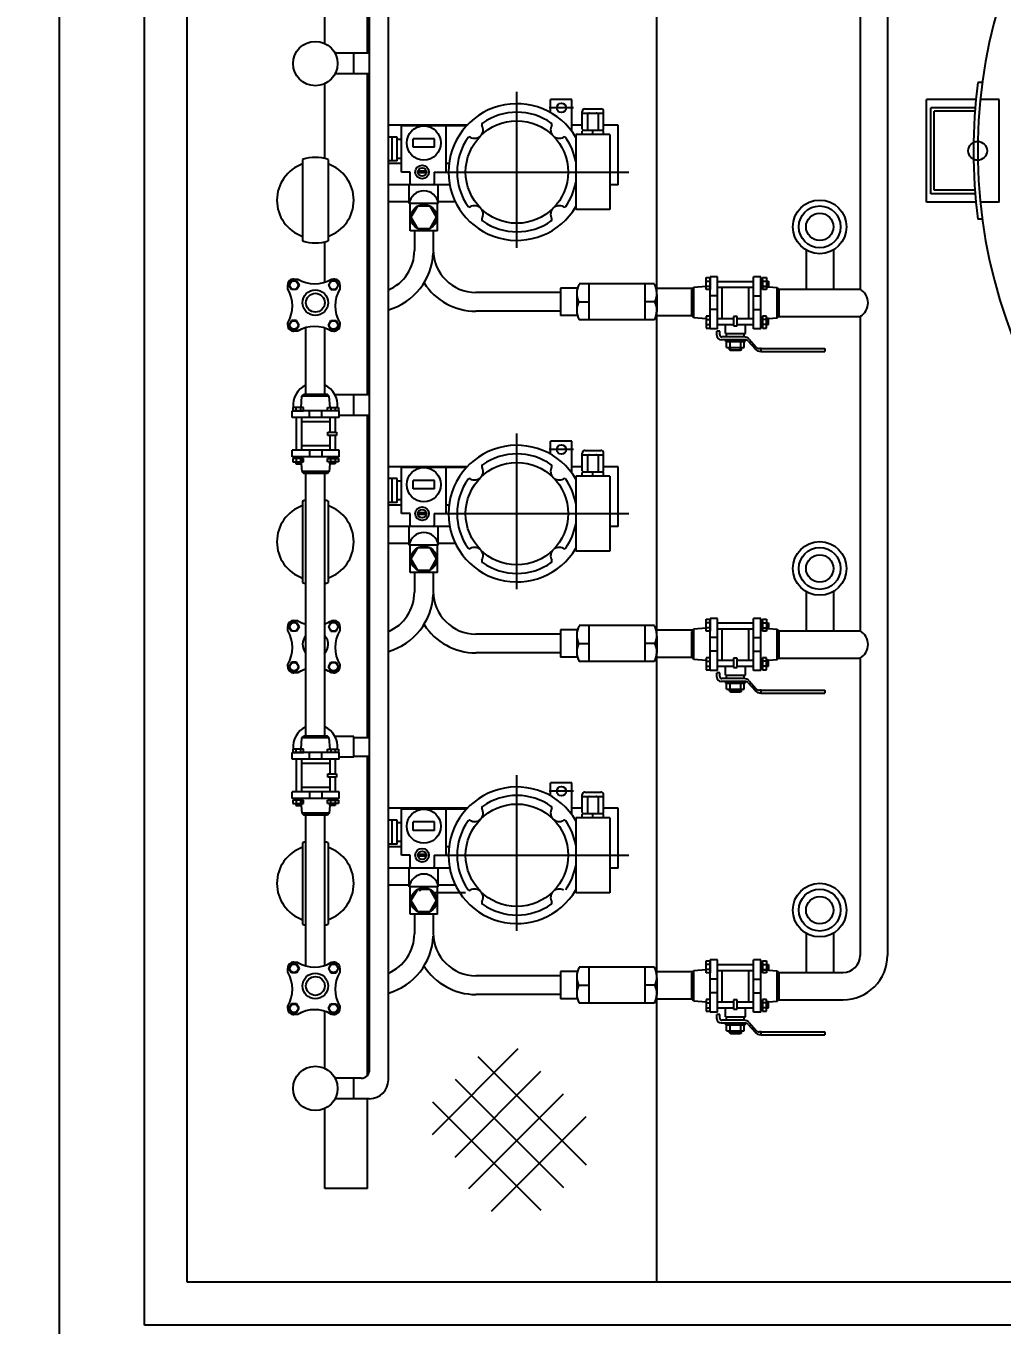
# Model space of a CAD drawing. Extents: x -59142 to 322364, y -122476 to 91021.
# Drawn here: x -13873 to -12730, y 69972 to 71493 of the extents above; entities that cross this region are included whole.
import ezdxf

# ---------------------------------------------------------------- set-up
doc = ezdxf.new("R2010")
doc.units = 0
doc.header["$LTSCALE"] = 1000
doc.header["$MEASUREMENT"] = 0
doc.layers.add('EQUIPMENT', color=171, linetype='Continuous')
doc.styles.get("Standard").update_dxf_attribs({"font": 'gbenor.shx', "bigfont": 'gbcbig.shx'})
doc.dimstyles.get("Standard").update_dxf_attribs({"dimscale": 100, "dimtxt": 3.5, "dimasz": 1, "dimexe": 2.5, "dimexo": 3, "dimgap": 1.5, "dimtad": 1, "dimdec": 0, "dimzin": 0, "dimdsep": 46, "dimtxsty": 'Standard', "dimblk": 'ARCHTICK', "dimcen": 0.09, "dimadec": 0, "dimazin": 0, "dimtfac": 1, "dimtdec": 0, "dimtix": 1, "dimtmove": 2, "dimatfit": 3, "dimfxl": 1, "dimtolj": 1, "dimtzin": 0, "dimarcsym": 0})

# ---------------------------------------------------------------- blocks, each defined once
blk = doc.blocks.new('A$C057769C0')
at = {"layer": 'EQUIPMENT', "linetype": 'Continuous'}
for p, q in [((6950, 9599.5), (6950, 14599.5)), ((7550, 9649.5), (7550, 14549.5)), ((7000, 9649.5), (7000, 13799.5)), ((7235.5, 9886.5), (7235.5, 13066.5)), ((7213.5, 9898.5), (7213.5, 13054.5)), ((7211, 11088.5), (7211, 11465.5)), ((7161, 11100.1), (7161, 11166.8)), ((7213.5, 11088.5), (7173, 11088.5)), ((7195, 11064.5), (7195, 11088.5)), ((7213.5, 11064.5), (7173, 11064.5)), ((7211, 10688.5), (7211, 11064.5)), ((7161, 10965.3), (7161, 11053)), ((7135, 10964.2), (7135, 10868.8)), ((7165, 10964.2), (7165, 10868.8)), ((7266, 10880.5), (7266, 10857.5)), ((7288, 10880.5), (7288, 10857.5)), ((7161, 10820.6), (7161, 10867.7)), ((7724.6, 10858.2), (7724.6, 10812.3)), ((7756.6, 10858.2), (7756.6, 10812.3)), ((7436.9, 10808.5), (7338, 10808.5)), ((7456.9, 10813.4), (7436.9, 10813.4)), ((7436.9, 10813.4), (7436.9, 10781.4)), ((7692.4, 10812.3), (7788, 10812.3)), ((7436.9, 10786.5), (7338, 10786.5)), ((7456.9, 10781.4), (7436.9, 10781.4)), ((7692.4, 10780.3), (7788, 10780.3)), ((7139, 10689.1), (7139, 10767.3)), ((7161, 10689.1), (7161, 10766.8)), ((7213.5, 10688.5), (7173, 10688.5)), ((7195, 10664.5), (7195, 10688.5)), ((7213.5, 10664.5), (7177.9, 10664.5)), ((7211, 10287.5), (7211, 10664.5)), ((7164.2, 10596.6), (7136.6, 10596.6)), ((7139, 10289.1), (7139, 10596.6)), ((7161, 10289.1), (7161, 10596.6)), ((7135, 10564.2), (7135, 10468.8)), ((7165, 10564.2), (7165, 10468.8)), ((7266, 10480.5), (7266, 10457.5)), ((7288, 10480.5), (7288, 10457.5)), ((7724.6, 10458.2), (7724.6, 10412.3)), ((7756.6, 10458.2), (7756.6, 10412.3)), ((7436.9, 10408.5), (7338, 10408.5)), ((7456.9, 10413.4), (7436.9, 10413.4)), ((7436.9, 10413.4), (7436.9, 10381.4)), ((7692.4, 10412.3), (7788, 10412.3)), ((7436.9, 10386.5), (7338, 10386.5)), ((7456.9, 10381.4), (7436.9, 10381.4)), ((7692.4, 10380.3), (7788, 10380.3)), ((7195, 10288.5), (7173, 10288.5)), ((7195, 10264.5), (7195, 10288.5)), ((7195, 10287.5), (7213.5, 10287.5)), ((7195, 10264.5), (7177.9, 10264.5)), ((7195, 10265.5), (7213.5, 10265.5)), ((7211, 9891.9), (7211, 10265.5)), ((7164.2, 10196.6), (7136.6, 10196.6)), ((7139, 10020.1), (7139, 10196.6)), ((7161, 10020.6), (7161, 10196.6)), ((7135, 10164.2), (7135, 10068.8)), ((7165, 10164.2), (7165, 10068.8)), ((7495, 10105.5), (7455, 10105.5)), ((7266, 10080.5), (7266, 10057.5)), ((7288, 10080.5), (7288, 10057.5)), ((7724.6, 10058.2), (7724.6, 10012.3)), ((7756.6, 10058.2), (7756.6, 10012.3)), ((7436.9, 10008.5), (7338, 10008.5)), ((7456.9, 10013.4), (7436.9, 10013.4)), ((7436.9, 10013.4), (7436.9, 9981.4)), ((7692.4, 10012.3), (7768, 10012.3)), ((7436.9, 9986.5), (7338, 9986.5)), ((7456.9, 9981.4), (7436.9, 9981.4)), ((7692.4, 9980.3), (7768, 9980.3)), ((7161, 9900.1), (7161, 9966.8)), ((7203.5, 9888.5), (7173, 9888.5)), ((7195, 9864.5), (7195, 9888.5)), ((7213.5, 9864.5), (7173, 9864.5)), ((7211, 9759.5), (7211, 9864.5)), ((7161, 9759.5), (7161, 9853)), ((7211, 9759.5), (7161, 9759.5)), ((9100, 9649.5), (7000, 9649.5)), ((9850, 9599.5), (6950, 9599.5))]:
    blk.add_line(p, q, dxfattribs=at)
at = {"layer": 'EQUIPMENT'}
for p, q in [((7820, 11304.9), (7820, 10032.3)), ((7788, 11180.3), (7788, 10812.3)), ((7931, 11054.3), (7925.9, 11054.3)), ((7425.5, 11019.1), (7425.5, 11034.5)), ((7450.5, 11034.5), (7425.5, 11034.5)), ((7450.5, 10996.8), (7450.5, 11034.5)), ((7924.2, 11034.3), (7865.6, 11034.3)), ((7865.6, 10914.3), (7865.6, 11034.3)), ((7950.6, 11034.3), (7929.2, 11034.3)), ((7950.6, 10914.3), (7950.6, 11034.3)), ((7452.3, 11024.5), (7423.9, 11024.5)), ((7462.5, 10999.5), (7462.5, 11020.5)), ((7462.5, 11018.5), (7487.5, 11018.5)), ((7465.5, 11023.5), (7484.5, 11023.5)), ((7468.7, 11018.5), (7468.7, 10998.5)), ((7481.2, 11018.5), (7481.2, 10998.5)), ((7487.5, 10999.5), (7487.5, 11020.5)), ((7923.1, 11024.6), (7870.6, 11024.6)), ((7870.6, 10924.1), (7870.6, 11024.6)), ((7922.7, 11020.6), (7874.6, 11020.6)), ((7874.6, 10928.1), (7874.6, 11020.6)), ((7327.9, 11004.5), (7235.5, 11004.5)), ((7327, 11003.5), (7251, 11003.5)), ((7251, 10949.5), (7251, 11003.5)), ((7303, 10949.5), (7303, 11003.5)), ((7462.5, 11004.5), (7450.5, 11004.5)), ((7462.5, 10999.5), (7463.5, 10998.5)), ((7463.5, 10998.5), (7462.5, 10997.5)), ((7462.5, 10993.5), (7462.5, 10997.5)), ((7463.5, 10998.5), (7486.5, 10998.5)), ((7475, 10993.5), (7475, 10998.5)), ((7487.5, 10999.5), (7486.5, 10998.5)), ((7486.5, 10998.5), (7487.5, 10997.5)), ((7504.8, 11004.5), (7487.5, 11004.5)), ((7487.5, 10993.5), (7487.5, 10997.5)), ((7504.8, 10934.5), (7504.8, 11004.5)), ((7246, 10990.5), (7235.5, 10990.5)), ((7240, 10962.5), (7240, 10990.5)), ((7246, 10962.5), (7246, 10990.5)), ((7251, 10987.5), (7246, 10987.5)), ((7264.5, 10978.5), (7264.5, 10988.5)), ((7289.5, 10988.5), (7264.5, 10988.5)), ((7289.5, 10978.5), (7289.5, 10988.5)), ((7495, 10993.5), (7455, 10993.5)), ((7455, 10993.5), (7455, 10905.5)), ((7495, 10993.5), (7495, 10905.5)), ((7289.5, 10978.5), (7264.5, 10978.5)), ((7246, 10962.5), (7235.5, 10962.5)), ((7251, 10959.5), (7235.5, 10959.5)), ((7251, 10965.5), (7246, 10965.5)), ((7306.6, 10959.5), (7303, 10959.5)), ((7261, 10949.5), (7251, 10949.5)), ((7261, 10935.5), (7261, 10949.5)), ((7280, 10950.5), (7270, 10950.5)), ((7280, 10948.5), (7270, 10948.5)), ((7289, 10949.5), (7289, 10935.5)), ((7307.4, 10934.5), (7235.5, 10934.5)), ((7260, 10912.5), (7260, 10934.5)), ((7294, 10912.5), (7294, 10934.5)), ((7504.8, 10934.5), (7495, 10934.5)), ((7923.1, 10924.1), (7870.6, 10924.1)), ((7922.7, 10928.1), (7874.6, 10928.1)), ((7260, 10914.5), (7235.5, 10914.5)), ((7294, 10912.5), (7260, 10912.5)), ((7261, 10880.5), (7261, 10912.5)), ((7269.5, 10909.5), (7262, 10896.5)), ((7284.5, 10909.5), (7269.5, 10909.5)), ((7292, 10896.5), (7284.5, 10909.5)), ((7293, 10880.5), (7293, 10912.5)), ((7314, 10914.5), (7294, 10914.5)), ((7924.2, 10914.3), (7865.6, 10914.3)), ((7950.6, 10914.3), (7929.2, 10914.3)), ((7262, 10896.5), (7269.5, 10883.5)), ((7284.5, 10883.5), (7292, 10896.5)), ((7495, 10905.5), (7455, 10905.5)), ((7931, 10894.3), (7925.9, 10894.3)), ((7293, 10880.5), (7261, 10880.5)), ((7269.5, 10883.5), (7284.5, 10883.5)), ((7117.7, 10812.5), (7117.7, 10817.4)), ((7119.1, 10817), (7122.1, 10822.2)), ((7122.1, 10811.9), (7119.1, 10817)), ((7122.1, 10822.2), (7128, 10822.2)), ((7124.1, 10824.2), (7129.4, 10824.2)), ((7128, 10822.2), (7131, 10817)), ((7131, 10817), (7128, 10811.9)), ((7168.3, 10822.2), (7165.4, 10817)), ((7165.4, 10817), (7168.3, 10811.9)), ((7174.3, 10822.2), (7168.3, 10822.2)), ((7168.8, 10824.2), (7172.3, 10824.2)), ((7177.3, 10817), (7174.3, 10822.2)), ((7174.3, 10811.9), (7177.3, 10817)), ((7178.7, 10817.4), (7178.7, 10812.5)), ((7128, 10811.9), (7122.1, 10811.9)), ((7168.3, 10811.9), (7174.3, 10811.9)), ((7117.7, 10770), (7117.7, 10773.1)), ((7122.1, 10775.5), (7119.1, 10770.3)), ((7119.1, 10770.3), (7122.1, 10765.2)), ((7128, 10775.5), (7122.1, 10775.5)), ((7131, 10770.3), (7128, 10775.5)), ((7128, 10765.2), (7131, 10770.3)), ((7165.4, 10770.3), (7168.3, 10775.5)), ((7168.3, 10765.2), (7165.4, 10770.3)), ((7168.3, 10775.5), (7174.3, 10775.5)), ((7174.3, 10775.5), (7177.3, 10770.3)), ((7177.3, 10770.3), (7174.3, 10765.2)), ((7178.7, 10773.1), (7178.7, 10770)), ((7788, 10780.3), (7788, 10412.3)), ((7122.1, 10765.2), (7128, 10765.2)), ((7129.4, 10763.2), (7124.1, 10763.2)), ((7174.3, 10765.2), (7168.3, 10765.2)), ((7172.3, 10763.2), (7168.8, 10763.2)), ((7746.5, 10742.7), (7746.5, 10739.3)), ((7133.2, 10673.9), (7134.3, 10686.9)), ((7134.3, 10686.9), (7136.6, 10689.1)), ((7166.3, 10686.9), (7134.3, 10686.9)), ((7164.2, 10689.1), (7136.6, 10689.1)), ((7166.3, 10686.9), (7164.2, 10689.1)), ((7167.4, 10673.9), (7166.3, 10686.9)), ((7122.7, 10661.9), (7122.7, 10669.7)), ((7177.9, 10669.7), (7122.7, 10669.7)), ((7123.5, 10673.9), (7123.5, 10669.8)), ((7136.2, 10673.9), (7123.5, 10673.9)), ((7123.5, 10669.8), (7136.2, 10669.8)), ((7127.2, 10673.8), (7127.2, 10670)), ((7132.6, 10673.6), (7132.6, 10670.1)), ((7132.9, 10669.7), (7132.9, 10669.8)), ((7136.2, 10669.8), (7136.2, 10673.9)), ((7143, 10661.9), (7143, 10669.7)), ((7157.5, 10661.9), (7157.5, 10669.7)), ((7164.4, 10669.8), (7164.4, 10673.9)), ((7164.4, 10673.9), (7177.1, 10673.9)), ((7177.1, 10669.8), (7164.4, 10669.8)), ((7167.7, 10669.7), (7167.7, 10669.8)), ((7168, 10673.6), (7168, 10670.1)), ((7173.3, 10673.8), (7173.3, 10670)), ((7177.1, 10673.9), (7177.1, 10669.8)), ((7177.9, 10661.9), (7177.9, 10669.7)), ((7177.9, 10661.9), (7122.7, 10661.9)), ((7127.6, 10661.9), (7127.6, 10623.9)), ((7133.9, 10661.9), (7133.9, 10623.9)), ((7166.9, 10656.9), (7133.9, 10656.9)), ((7166.9, 10661.9), (7166.9, 10644.9)), ((7173.3, 10661.9), (7173.3, 10644.9)), ((7164.7, 10641.1), (7164.7, 10644.9)), ((7164.7, 10644.9), (7174.6, 10644.9)), ((7174.6, 10641.1), (7164.7, 10641.1)), ((7166.9, 10641.1), (7166.9, 10623.9)), ((7173.3, 10641.1), (7173.3, 10623.9)), ((7174.6, 10644.9), (7174.6, 10641.1)), ((7425.5, 10619.1), (7425.5, 10634.5)), ((7450.5, 10634.5), (7425.5, 10634.5)), ((7450.5, 10596.8), (7450.5, 10634.5)), ((7122.7, 10616.1), (7122.7, 10623.9)), ((7177.9, 10623.9), (7122.7, 10623.9)), ((7166.9, 10628.9), (7133.9, 10628.9)), ((7143, 10623.9), (7143, 10616.1)), ((7157.5, 10623.9), (7157.5, 10616.1)), ((7177.9, 10616.1), (7177.9, 10623.9)), ((7452.3, 10624.5), (7423.9, 10624.5)), ((7462.5, 10599.5), (7462.5, 10620.5)), ((7462.5, 10618.5), (7487.5, 10618.5)), ((7465.5, 10623.5), (7484.5, 10623.5)), ((7468.7, 10618.5), (7468.7, 10598.5)), ((7481.2, 10618.5), (7481.2, 10598.5)), ((7487.5, 10599.5), (7487.5, 10620.5)), ((7177.9, 10616.1), (7122.7, 10616.1)), ((7123.6, 10614.1), (7123.6, 10610)), ((7136.2, 10614.1), (7123.6, 10614.1)), ((7123.6, 10610), (7136.2, 10610)), ((7125.5, 10615.9), (7125.5, 10614.3)), ((7134.7, 10615.9), (7125.5, 10615.9)), ((7125.5, 10614.3), (7134.7, 10614.3)), ((7127.3, 10610), (7127.3, 10607.7)), ((7127.3, 10607.7), (7133.6, 10607.7)), ((7127.5, 10613.9), (7127.5, 10610.2)), ((7132.8, 10613.7), (7132.8, 10610.3)), ((7132.9, 10616.1), (7133.4, 10610)), ((7133.5, 10607.7), (7134.3, 10598.8)), ((7133.6, 10607.7), (7133.6, 10610)), ((7134.7, 10614.3), (7134.7, 10615.9)), ((7136.2, 10610), (7136.2, 10614.1)), ((7164.3, 10610), (7164.3, 10614.1)), ((7164.3, 10614.1), (7177, 10614.1)), ((7177, 10610), (7164.3, 10610)), ((7165.9, 10614.3), (7165.9, 10615.9)), ((7165.9, 10615.9), (7175, 10615.9)), ((7175, 10614.3), (7165.9, 10614.3)), ((7167, 10607.7), (7166.3, 10598.8)), ((7166.9, 10607.7), (7166.9, 10610)), ((7173.2, 10607.7), (7166.9, 10607.7)), ((7167.7, 10616.1), (7167.7, 10615.9)), ((7167.7, 10613.7), (7167.7, 10610.3)), ((7173.1, 10613.9), (7173.1, 10610.2)), ((7173.2, 10610), (7173.2, 10607.7)), ((7175, 10615.9), (7175, 10614.3)), ((7177, 10614.1), (7177, 10610)), ((7327.9, 10604.5), (7235.5, 10604.5)), ((7327, 10603.5), (7251, 10603.5)), ((7251, 10549.5), (7251, 10603.5)), ((7303, 10549.5), (7303, 10603.5)), ((7462.5, 10604.5), (7450.5, 10604.5)), ((7504.8, 10604.5), (7487.5, 10604.5)), ((7504.8, 10534.5), (7504.8, 10604.5)), ((7134.3, 10598.8), (7136.6, 10596.6)), ((7166.3, 10598.8), (7134.3, 10598.8)), ((7166.3, 10598.8), (7164.2, 10596.6)), ((7246, 10590.5), (7235.5, 10590.5)), ((7240, 10562.5), (7240, 10590.5)), ((7246, 10562.5), (7246, 10590.5)), ((7251, 10587.5), (7246, 10587.5)), ((7264.5, 10578.5), (7264.5, 10588.5)), ((7289.5, 10588.5), (7264.5, 10588.5)), ((7289.5, 10578.5), (7289.5, 10588.5)), ((7495, 10593.5), (7455, 10593.5)), ((7455, 10593.5), (7455, 10505.5)), ((7462.5, 10599.5), (7463.5, 10598.5)), ((7463.5, 10598.5), (7462.5, 10597.5)), ((7462.5, 10593.5), (7462.5, 10597.5)), ((7463.5, 10598.5), (7486.5, 10598.5)), ((7475, 10593.5), (7475, 10598.5)), ((7487.5, 10599.5), (7486.5, 10598.5)), ((7486.5, 10598.5), (7487.5, 10597.5)), ((7487.5, 10593.5), (7487.5, 10597.5)), ((7495, 10593.5), (7495, 10505.5)), ((7289.5, 10578.5), (7264.5, 10578.5)), ((7246, 10562.5), (7235.5, 10562.5)), ((7251, 10559.5), (7235.5, 10559.5)), ((7251, 10565.5), (7246, 10565.5)), ((7306.6, 10559.5), (7303, 10559.5)), ((7261, 10549.5), (7251, 10549.5)), ((7261, 10535.5), (7261, 10549.5)), ((7280, 10550.5), (7270, 10550.5)), ((7280, 10548.5), (7270, 10548.5)), ((7289, 10549.5), (7289, 10535.5)), ((7307.4, 10534.5), (7235.5, 10534.5)), ((7260, 10512.5), (7260, 10534.5)), ((7294, 10512.5), (7294, 10534.5)), ((7504.8, 10534.5), (7495, 10534.5)), ((7260, 10514.5), (7235.5, 10514.5)), ((7294, 10512.5), (7260, 10512.5)), ((7261, 10480.5), (7261, 10512.5)), ((7293, 10480.5), (7293, 10512.5)), ((7314, 10514.5), (7294, 10514.5)), ((7269.5, 10509.5), (7262, 10496.5)), ((7262, 10496.5), (7269.5, 10483.5)), ((7284.5, 10509.5), (7269.5, 10509.5)), ((7292, 10496.5), (7284.5, 10509.5)), ((7284.5, 10483.5), (7292, 10496.5)), ((7495, 10505.5), (7455, 10505.5)), ((7293, 10480.5), (7261, 10480.5)), ((7269.5, 10483.5), (7284.5, 10483.5)), ((7119.1, 10417), (7122.1, 10422.2)), ((7122.1, 10422.2), (7128, 10422.2)), ((7124.1, 10424.2), (7129.4, 10424.2)), ((7128, 10422.2), (7131, 10417)), ((7168.3, 10422.2), (7165.4, 10417)), ((7174.3, 10422.2), (7168.3, 10422.2)), ((7168.8, 10424.2), (7172.3, 10424.2)), ((7177.3, 10417), (7174.3, 10422.2)), ((7117.7, 10412.5), (7117.7, 10417.4)), ((7122.1, 10411.9), (7119.1, 10417)), ((7128, 10411.9), (7122.1, 10411.9)), ((7131, 10417), (7128, 10411.9)), ((7165.4, 10417), (7168.3, 10411.9)), ((7168.3, 10411.9), (7174.3, 10411.9)), ((7174.3, 10411.9), (7177.3, 10417)), ((7178.7, 10417.4), (7178.7, 10412.5)), ((7122.1, 10375.5), (7119.1, 10370.3)), ((7128, 10375.5), (7122.1, 10375.5)), ((7131, 10370.3), (7128, 10375.5)), ((7165.4, 10370.3), (7168.3, 10375.5)), ((7168.3, 10375.5), (7174.3, 10375.5)), ((7174.3, 10375.5), (7177.3, 10370.3)), ((7788, 10380.3), (7788, 10032.3)), ((7117.7, 10370), (7117.7, 10373.1)), ((7119.1, 10370.3), (7122.1, 10365.2)), ((7122.1, 10365.2), (7128, 10365.2)), ((7129.4, 10363.2), (7124.1, 10363.2)), ((7128, 10365.2), (7131, 10370.3)), ((7168.3, 10365.2), (7165.4, 10370.3)), ((7174.3, 10365.2), (7168.3, 10365.2)), ((7172.3, 10363.2), (7168.8, 10363.2)), ((7177.3, 10370.3), (7174.3, 10365.2)), ((7178.7, 10373.1), (7178.7, 10370)), ((7746.5, 10342.7), (7746.5, 10339.3)), ((7133.2, 10273.9), (7134.3, 10286.9)), ((7134.3, 10286.9), (7136.6, 10289.1)), ((7166.3, 10286.9), (7134.3, 10286.9)), ((7164.2, 10289.1), (7136.6, 10289.1)), ((7166.3, 10286.9), (7164.2, 10289.1)), ((7167.4, 10273.9), (7166.3, 10286.9)), ((7122.7, 10261.9), (7122.7, 10269.7)), ((7177.9, 10269.7), (7122.7, 10269.7)), ((7123.5, 10273.9), (7123.5, 10269.8)), ((7136.2, 10273.9), (7123.5, 10273.9)), ((7123.5, 10269.8), (7136.2, 10269.8)), ((7127.2, 10273.8), (7127.2, 10270)), ((7132.6, 10273.6), (7132.6, 10270.1)), ((7132.9, 10269.7), (7132.9, 10269.8)), ((7136.2, 10269.8), (7136.2, 10273.9)), ((7143, 10261.9), (7143, 10269.7)), ((7157.5, 10261.9), (7157.5, 10269.7)), ((7164.4, 10269.8), (7164.4, 10273.9)), ((7164.4, 10273.9), (7177.1, 10273.9)), ((7177.1, 10269.8), (7164.4, 10269.8)), ((7167.7, 10269.7), (7167.7, 10269.8)), ((7168, 10273.6), (7168, 10270.1)), ((7173.3, 10273.8), (7173.3, 10270)), ((7177.1, 10273.9), (7177.1, 10269.8)), ((7177.9, 10261.9), (7177.9, 10269.7)), ((7177.9, 10261.9), (7122.7, 10261.9)), ((7127.6, 10261.9), (7127.6, 10223.9)), ((7133.9, 10261.9), (7133.9, 10223.9)), ((7166.9, 10256.9), (7133.9, 10256.9)), ((7166.9, 10261.9), (7166.9, 10244.9)), ((7173.3, 10261.9), (7173.3, 10244.9)), ((7164.7, 10241.1), (7164.7, 10244.9)), ((7164.7, 10244.9), (7174.6, 10244.9)), ((7174.6, 10241.1), (7164.7, 10241.1)), ((7166.9, 10241.1), (7166.9, 10223.9)), ((7173.3, 10241.1), (7173.3, 10223.9)), ((7174.6, 10244.9), (7174.6, 10241.1)), ((7122.7, 10216.1), (7122.7, 10223.9)), ((7177.9, 10223.9), (7122.7, 10223.9)), ((7166.9, 10228.9), (7133.9, 10228.9)), ((7143, 10223.9), (7143, 10216.1)), ((7157.5, 10223.9), (7157.5, 10216.1)), ((7177.9, 10216.1), (7177.9, 10223.9)), ((7452.3, 10224.5), (7423.9, 10224.5)), ((7425.5, 10219.1), (7425.5, 10234.5)), ((7450.5, 10234.5), (7425.5, 10234.5)), ((7450.5, 10196.8), (7450.5, 10234.5)), ((7465.5, 10223.5), (7484.5, 10223.5)), ((7177.9, 10216.1), (7122.7, 10216.1)), ((7123.6, 10214.1), (7123.6, 10210)), ((7136.2, 10214.1), (7123.6, 10214.1)), ((7123.6, 10210), (7136.2, 10210)), ((7125.5, 10215.9), (7125.5, 10214.3)), ((7134.7, 10215.9), (7125.5, 10215.9)), ((7125.5, 10214.3), (7134.7, 10214.3)), ((7127.3, 10210), (7127.3, 10207.7)), ((7127.3, 10207.7), (7133.6, 10207.7)), ((7127.5, 10213.9), (7127.5, 10210.2)), ((7132.8, 10213.7), (7132.8, 10210.3)), ((7132.9, 10216.1), (7133.4, 10210)), ((7133.5, 10207.7), (7134.3, 10198.8)), ((7133.6, 10207.7), (7133.6, 10210)), ((7134.7, 10214.3), (7134.7, 10215.9)), ((7136.2, 10210), (7136.2, 10214.1)), ((7164.3, 10210), (7164.3, 10214.1)), ((7164.3, 10214.1), (7177, 10214.1)), ((7177, 10210), (7164.3, 10210)), ((7165.9, 10214.3), (7165.9, 10215.9)), ((7165.9, 10215.9), (7175, 10215.9)), ((7175, 10214.3), (7165.9, 10214.3)), ((7167, 10207.7), (7166.3, 10198.8)), ((7166.9, 10207.7), (7166.9, 10210)), ((7173.2, 10207.7), (7166.9, 10207.7)), ((7167.7, 10216.1), (7167.7, 10215.9)), ((7167.7, 10213.7), (7167.7, 10210.3)), ((7173.1, 10213.9), (7173.1, 10210.2)), ((7173.2, 10210), (7173.2, 10207.7)), ((7175, 10215.9), (7175, 10214.3)), ((7177, 10214.1), (7177, 10210)), ((7462.5, 10199.5), (7462.5, 10220.5)), ((7462.5, 10218.5), (7487.5, 10218.5)), ((7468.7, 10218.5), (7468.7, 10198.5)), ((7481.2, 10218.5), (7481.2, 10198.5)), ((7487.5, 10199.5), (7487.5, 10220.5)), ((7134.3, 10198.8), (7136.6, 10196.6)), ((7166.3, 10198.8), (7134.3, 10198.8)), ((7166.3, 10198.8), (7164.2, 10196.6)), ((7327.9, 10204.5), (7235.5, 10204.5)), ((7327, 10203.5), (7251, 10203.5)), ((7251, 10149.5), (7251, 10203.5)), ((7303, 10149.5), (7303, 10203.5)), ((7462.5, 10204.5), (7450.5, 10204.5)), ((7495, 10193.5), (7455, 10193.5)), ((7455, 10193.5), (7455, 10105.5)), ((7462.5, 10199.5), (7463.5, 10198.5)), ((7463.5, 10198.5), (7462.5, 10197.5)), ((7462.5, 10193.5), (7462.5, 10197.5)), ((7463.5, 10198.5), (7486.5, 10198.5)), ((7475, 10193.5), (7475, 10198.5)), ((7487.5, 10199.5), (7486.5, 10198.5)), ((7486.5, 10198.5), (7487.5, 10197.5)), ((7504.8, 10204.5), (7487.5, 10204.5)), ((7487.5, 10193.5), (7487.5, 10197.5)), ((7495, 10193.5), (7495, 10105.5)), ((7504.8, 10134.5), (7504.8, 10204.5)), ((7246, 10190.5), (7235.5, 10190.5)), ((7240, 10162.5), (7240, 10190.5)), ((7246, 10162.5), (7246, 10190.5)), ((7251, 10187.5), (7246, 10187.5)), ((7264.5, 10178.5), (7264.5, 10188.5)), ((7289.5, 10188.5), (7264.5, 10188.5)), ((7289.5, 10178.5), (7264.5, 10178.5)), ((7289.5, 10178.5), (7289.5, 10188.5)), ((7246, 10162.5), (7235.5, 10162.5)), ((7251, 10165.5), (7246, 10165.5)), ((7251, 10159.5), (7235.5, 10159.5)), ((7261, 10149.5), (7251, 10149.5)), ((7261, 10135.5), (7261, 10149.5)), ((7280, 10150.5), (7270, 10150.5)), ((7280, 10148.5), (7270, 10148.5)), ((7289, 10149.5), (7289, 10135.5)), ((7306.6, 10159.5), (7303, 10159.5)), ((7307.4, 10134.5), (7235.5, 10134.5)), ((7260, 10112.5), (7260, 10134.5)), ((7294, 10112.5), (7294, 10134.5)), ((7504.8, 10134.5), (7495, 10134.5)), ((7260, 10114.5), (7235.5, 10114.5)), ((7294, 10112.5), (7260, 10112.5)), ((7261, 10080.5), (7261, 10112.5)), ((7269.5, 10109.5), (7262, 10096.5)), ((7284.5, 10109.5), (7269.5, 10109.5)), ((7292, 10096.5), (7284.5, 10109.5)), ((7325.9, 10105.5), (7285.9, 10105.5)), ((7293, 10080.5), (7293, 10112.5)), ((7314, 10114.5), (7294, 10114.5)), ((7262, 10096.5), (7269.5, 10083.5)), ((7284.5, 10083.5), (7292, 10096.5)), ((7293, 10080.5), (7261, 10080.5)), ((7269.5, 10083.5), (7284.5, 10083.5)), ((7124.1, 10024.2), (7129.4, 10024.2)), ((7168.8, 10024.2), (7172.3, 10024.2)), ((7117.7, 10012.5), (7117.7, 10017.4)), ((7119.1, 10017), (7122.1, 10022.2)), ((7122.1, 10011.9), (7119.1, 10017)), ((7122.1, 10022.2), (7128, 10022.2)), ((7128, 10011.9), (7122.1, 10011.9)), ((7128, 10022.2), (7131, 10017)), ((7131, 10017), (7128, 10011.9)), ((7168.3, 10022.2), (7165.4, 10017)), ((7165.4, 10017), (7168.3, 10011.9)), ((7174.3, 10022.2), (7168.3, 10022.2)), ((7168.3, 10011.9), (7174.3, 10011.9)), ((7177.3, 10017), (7174.3, 10022.2)), ((7174.3, 10011.9), (7177.3, 10017)), ((7178.7, 10017.4), (7178.7, 10012.5)), ((7117.7, 9970), (7117.7, 9973.1)), ((7122.1, 9975.5), (7119.1, 9970.3)), ((7119.1, 9970.3), (7122.1, 9965.2)), ((7128, 9975.5), (7122.1, 9975.5)), ((7122.1, 9965.2), (7128, 9965.2)), ((7129.4, 9963.2), (7124.1, 9963.2)), ((7131, 9970.3), (7128, 9975.5)), ((7128, 9965.2), (7131, 9970.3)), ((7165.4, 9970.3), (7168.3, 9975.5)), ((7168.3, 9965.2), (7165.4, 9970.3)), ((7168.3, 9975.5), (7174.3, 9975.5)), ((7174.3, 9965.2), (7168.3, 9965.2)), ((7172.3, 9963.2), (7168.8, 9963.2)), ((7174.3, 9975.5), (7177.3, 9970.3)), ((7177.3, 9970.3), (7174.3, 9965.2)), ((7178.7, 9973.1), (7178.7, 9970)), ((7746.5, 9942.7), (7746.5, 9939.3))]:
    blk.add_line(p, q, dxfattribs=at)
at = {"layer": 'EQUIPMENT', "ltscale": 10}
for p, q in [((7386, 10860.9), (7386, 11043.2)), ((7289, 10949.5), (7517.1, 10949.5)), ((7386, 10460.9), (7386, 10643.2)), ((7289, 10549.5), (7517.1, 10549.5)), ((7386, 10060.9), (7386, 10243.2)), ((7289, 10149.5), (7517.1, 10149.5))]:
    blk.add_line(p, q, dxfattribs=at)
at = {"layer": 'EQUIPMENT', "ltscale": 8}
for p, q in [((7471.5, 10818.6), (7458.9, 10818.6)), ((7547.1, 10818.4), (7458.9, 10818.4)), ((7470.1, 10818.6), (7470.1, 10776.6)), ((7535.9, 10818.4), (7535.9, 10776.4)), ((7607.7, 10815.3), (7593.3, 10814.1)), ((7607.7, 10826), (7612.2, 10826)), ((7607.7, 10812), (7607.7, 10826)), ((7607.9, 10821.9), (7612, 10821.9)), ((7608.1, 10816), (7611.9, 10816)), ((7612.2, 10826), (7612.2, 10812)), ((7612.4, 10815.6), (7612.2, 10815.6)), ((7621, 10826.9), (7612.4, 10826.9)), ((7612.4, 10765.9), (7612.4, 10826.9)), ((7621, 10765.9), (7621, 10826.9)), ((7621, 10821.5), (7663, 10821.5)), ((7621, 10814.5), (7663, 10814.5)), ((7626.5, 10778), (7626.5, 10814.5)), ((7657.5, 10778), (7657.5, 10814.5)), ((7671.6, 10826.9), (7663, 10826.9)), ((7663, 10765.9), (7663, 10826.9)), ((7671.6, 10765.9), (7671.6, 10826.9)), ((7671.6, 10815.6), (7678.3, 10815.1)), ((7671.8, 10823.7), (7673.6, 10823.7)), ((7671.8, 10813.6), (7671.8, 10823.7)), ((7673.6, 10823.7), (7673.6, 10813.6)), ((7673.8, 10825.9), (7678.3, 10825.9)), ((7673.8, 10811.9), (7673.8, 10825.9)), ((7674, 10821.6), (7678.1, 10821.6)), ((7674.2, 10815.7), (7678, 10815.7)), ((7678.3, 10825.9), (7678.3, 10811.9)), ((7678.4, 10821.8), (7680.8, 10821.8)), ((7680.8, 10814.8), (7678.4, 10814.8)), ((7680.8, 10821.8), (7680.8, 10814.8)), ((7680.8, 10814.9), (7690.7, 10814.1)), ((7456.1, 10806.1), (7456.1, 10786)), ((7592.3, 10813), (7549.2, 10813)), ((7549.9, 10806.1), (7549.9, 10786)), ((7593.3, 10814.1), (7590.9, 10811.5)), ((7590.9, 10781), (7590.9, 10811.5)), ((7593.3, 10778.7), (7593.3, 10814.1)), ((7612.2, 10812), (7607.7, 10812)), ((7621, 10804.4), (7612.4, 10804.4)), ((7663, 10804.4), (7671.6, 10804.4)), ((7673.6, 10813.6), (7671.8, 10813.6)), ((7678.3, 10811.9), (7673.8, 10811.9)), ((7690.7, 10778.7), (7690.7, 10814.1)), ((7690.7, 10814.1), (7693.1, 10811.5)), ((7693.1, 10781), (7693.1, 10811.5)), ((7458.3, 10797.4), (7470.1, 10797.4)), ((7547.7, 10797.4), (7535.9, 10797.4)), ((7621, 10788.4), (7612.4, 10788.4)), ((7663, 10788.4), (7671.6, 10788.4)), ((7547.1, 10776.4), (7458.9, 10776.4)), ((7590.9, 10781), (7549, 10781)), ((7593.3, 10778.7), (7590.9, 10781)), ((7607.7, 10777.5), (7593.3, 10778.7)), ((7607.7, 10780.8), (7607.7, 10766.8)), ((7612.2, 10780.8), (7607.7, 10780.8)), ((7607.9, 10770.9), (7612, 10770.9)), ((7608.1, 10776.8), (7611.9, 10776.8)), ((7612.2, 10766.8), (7612.2, 10780.8)), ((7612.4, 10777.1), (7612.2, 10777.1)), ((7621, 10778), (7639.8, 10778)), ((7621, 10771), (7639.8, 10771)), ((7630.4, 10760.3), (7630.4, 10771)), ((7644, 10780.4), (7639.8, 10780.4)), ((7639.8, 10780.4), (7639.8, 10769.5)), ((7639.8, 10769.5), (7644, 10769.5)), ((7644, 10769.5), (7644, 10780.4)), ((7644, 10778), (7663, 10778)), ((7644, 10771), (7663, 10771)), ((7653.6, 10760.3), (7653.6, 10771)), ((7671.6, 10777.1), (7671.8, 10777.1)), ((7673.6, 10779.2), (7671.8, 10779.2)), ((7671.8, 10779.2), (7671.8, 10769)), ((7671.8, 10769), (7673.6, 10769)), ((7673.6, 10769), (7673.6, 10779.2)), ((7673.8, 10780.8), (7673.8, 10766.8)), ((7678.3, 10780.8), (7673.8, 10780.8)), ((7674, 10771.2), (7678.1, 10771.2)), ((7674.2, 10777.1), (7678, 10777.1)), ((7678.3, 10766.8), (7678.3, 10780.8)), ((7680.8, 10778), (7678.4, 10778)), ((7678.4, 10771), (7680.8, 10771)), ((7680.8, 10777.9), (7690.7, 10778.7)), ((7680.8, 10771), (7680.8, 10778)), ((7690.7, 10778.7), (7693.1, 10781)), ((7607.7, 10766.8), (7612.2, 10766.8)), ((7621, 10765.9), (7612.4, 10765.9)), ((7623.5, 10763.2), (7620.2, 10763.2)), ((7620.2, 10758.1), (7620.2, 10763.2)), ((7623.5, 10758.9), (7623.5, 10763.2)), ((7651.8, 10756.4), (7626, 10756.4)), ((7630.4, 10760.3), (7653.6, 10760.3)), ((7631.6, 10756.4), (7631.6, 10760.3)), ((7652.3, 10756.4), (7652.3, 10760.3)), ((7657.9, 10753.7), (7666.4, 10744.3)), ((7671.6, 10765.9), (7663, 10765.9)), ((7673.8, 10766.8), (7678.3, 10766.8)), ((7653, 10753.1), (7625.2, 10753.1)), ((7630.5, 10750.9), (7630.5, 10753.1)), ((7630.5, 10750.9), (7653.4, 10750.9)), ((7631.6, 10744), (7631.6, 10750.9)), ((7631.6, 10744), (7652.3, 10744)), ((7635.1, 10741.5), (7635.1, 10744)), ((7635.1, 10741.5), (7648.9, 10741.5)), ((7635.1, 10741.5), (7636, 10740.8)), ((7635.7, 10744), (7635.7, 10750.9)), ((7636, 10740.8), (7636, 10744)), ((7636, 10740.8), (7647.9, 10740.8)), ((7647.9, 10740.8), (7647.9, 10744)), ((7648.9, 10741.5), (7647.9, 10740.8)), ((7648.2, 10744), (7648.2, 10750.9)), ((7648.9, 10741.5), (7648.9, 10744)), ((7652.3, 10744), (7652.3, 10750.9)), ((7653.4, 10750.9), (7653.4, 10753.1)), ((7656.7, 10751.4), (7664.9, 10742.3)), ((7671.9, 10742.7), (7670, 10742.7)), ((7671.9, 10739.4), (7671.3, 10739.4)), ((7671.9, 10738.5), (7671.9, 10743.5)), ((7671.9, 10742.7), (7746.5, 10742.7)), ((7671.9, 10739.3), (7746.5, 10739.3)), ((7607.7, 10426), (7612.2, 10426)), ((7607.7, 10412), (7607.7, 10426)), ((7607.9, 10421.9), (7612, 10421.9)), ((7612.2, 10426), (7612.2, 10412)), ((7621, 10426.9), (7612.4, 10426.9)), ((7612.4, 10365.9), (7612.4, 10426.9)), ((7621, 10365.9), (7621, 10426.9)), ((7621, 10421.5), (7663, 10421.5)), ((7671.6, 10426.9), (7663, 10426.9)), ((7663, 10365.9), (7663, 10426.9)), ((7671.6, 10365.9), (7671.6, 10426.9)), ((7671.8, 10423.7), (7673.6, 10423.7)), ((7671.8, 10413.6), (7671.8, 10423.7)), ((7673.6, 10423.7), (7673.6, 10413.6)), ((7673.8, 10425.9), (7678.3, 10425.9)), ((7673.8, 10411.9), (7673.8, 10425.9)), ((7674, 10421.6), (7678.1, 10421.6)), ((7678.3, 10425.9), (7678.3, 10411.9)), ((7678.4, 10421.8), (7680.8, 10421.8)), ((7680.8, 10421.8), (7680.8, 10414.8)), ((7456.1, 10406.1), (7456.1, 10386)), ((7471.5, 10418.6), (7458.9, 10418.6)), ((7547.1, 10418.4), (7458.9, 10418.4)), ((7470.1, 10418.6), (7470.1, 10376.6)), ((7535.9, 10418.4), (7535.9, 10376.4)), ((7592.3, 10413), (7549.2, 10413)), ((7549.9, 10406.1), (7549.9, 10386)), ((7593.3, 10414.1), (7590.9, 10411.5)), ((7590.9, 10381), (7590.9, 10411.5)), ((7607.7, 10415.3), (7593.3, 10414.1)), ((7593.3, 10378.7), (7593.3, 10414.1)), ((7612.2, 10412), (7607.7, 10412)), ((7608.1, 10416), (7611.9, 10416)), ((7612.4, 10415.6), (7612.2, 10415.6)), ((7621, 10404.4), (7612.4, 10404.4)), ((7621, 10414.5), (7663, 10414.5)), ((7626.5, 10378), (7626.5, 10414.5)), ((7657.5, 10378), (7657.5, 10414.5)), ((7663, 10404.4), (7671.6, 10404.4)), ((7671.6, 10415.6), (7678.3, 10415.1)), ((7673.6, 10413.6), (7671.8, 10413.6)), ((7678.3, 10411.9), (7673.8, 10411.9)), ((7674.2, 10415.7), (7678, 10415.7)), ((7680.8, 10414.8), (7678.4, 10414.8)), ((7680.8, 10414.9), (7690.7, 10414.1)), ((7690.7, 10378.7), (7690.7, 10414.1)), ((7690.7, 10414.1), (7693.1, 10411.5)), ((7693.1, 10381), (7693.1, 10411.5)), ((7458.3, 10397.4), (7470.1, 10397.4)), ((7547.7, 10397.4), (7535.9, 10397.4)), ((7547.1, 10376.4), (7458.9, 10376.4)), ((7590.9, 10381), (7549, 10381)), ((7593.3, 10378.7), (7590.9, 10381)), ((7607.7, 10377.5), (7593.3, 10378.7)), ((7607.7, 10380.8), (7607.7, 10366.8)), ((7612.2, 10380.8), (7607.7, 10380.8)), ((7608.1, 10376.8), (7611.9, 10376.8)), ((7612.2, 10366.8), (7612.2, 10380.8)), ((7612.4, 10377.1), (7612.2, 10377.1)), ((7621, 10388.4), (7612.4, 10388.4)), ((7621, 10378), (7639.8, 10378)), ((7644, 10380.4), (7639.8, 10380.4)), ((7639.8, 10380.4), (7639.8, 10369.5)), ((7644, 10369.5), (7644, 10380.4)), ((7644, 10378), (7663, 10378)), ((7663, 10388.4), (7671.6, 10388.4)), ((7671.6, 10377.1), (7671.8, 10377.1)), ((7673.6, 10379.2), (7671.8, 10379.2)), ((7671.8, 10379.2), (7671.8, 10369)), ((7673.6, 10369), (7673.6, 10379.2)), ((7673.8, 10380.8), (7673.8, 10366.8)), ((7678.3, 10380.8), (7673.8, 10380.8)), ((7674.2, 10377.1), (7678, 10377.1)), ((7678.3, 10366.8), (7678.3, 10380.8)), ((7680.8, 10378), (7678.4, 10378)), ((7680.8, 10377.9), (7690.7, 10378.7)), ((7680.8, 10371), (7680.8, 10378)), ((7690.7, 10378.7), (7693.1, 10381)), ((7607.7, 10366.8), (7612.2, 10366.8)), ((7607.9, 10370.9), (7612, 10370.9)), ((7621, 10365.9), (7612.4, 10365.9)), ((7623.5, 10363.2), (7620.2, 10363.2)), ((7620.2, 10358.1), (7620.2, 10363.2)), ((7621, 10371), (7639.8, 10371)), ((7623.5, 10358.9), (7623.5, 10363.2)), ((7630.4, 10360.3), (7630.4, 10371)), ((7630.4, 10360.3), (7653.6, 10360.3)), ((7631.6, 10356.4), (7631.6, 10360.3)), ((7639.8, 10369.5), (7644, 10369.5)), ((7644, 10371), (7663, 10371)), ((7652.3, 10356.4), (7652.3, 10360.3)), ((7653.6, 10360.3), (7653.6, 10371)), ((7671.6, 10365.9), (7663, 10365.9)), ((7671.8, 10369), (7673.6, 10369)), ((7673.8, 10366.8), (7678.3, 10366.8)), ((7674, 10371.2), (7678.1, 10371.2)), ((7678.4, 10371), (7680.8, 10371)), ((7653, 10353.1), (7625.2, 10353.1)), ((7651.8, 10356.4), (7626, 10356.4)), ((7630.5, 10350.9), (7630.5, 10353.1)), ((7630.5, 10350.9), (7653.4, 10350.9)), ((7631.6, 10344), (7631.6, 10350.9)), ((7631.6, 10344), (7652.3, 10344)), ((7635.1, 10341.5), (7635.1, 10344)), ((7635.7, 10344), (7635.7, 10350.9)), ((7636, 10340.8), (7636, 10344)), ((7647.9, 10340.8), (7647.9, 10344)), ((7648.2, 10344), (7648.2, 10350.9)), ((7648.9, 10341.5), (7648.9, 10344)), ((7652.3, 10344), (7652.3, 10350.9)), ((7653.4, 10350.9), (7653.4, 10353.1)), ((7656.7, 10351.4), (7664.9, 10342.3)), ((7657.9, 10353.7), (7666.4, 10344.3)), ((7671.9, 10338.5), (7671.9, 10343.5)), ((7635.1, 10341.5), (7648.9, 10341.5)), ((7635.1, 10341.5), (7636, 10340.8)), ((7636, 10340.8), (7647.9, 10340.8)), ((7648.9, 10341.5), (7647.9, 10340.8)), ((7671.9, 10342.7), (7670, 10342.7)), ((7671.9, 10339.4), (7671.3, 10339.4)), ((7671.9, 10342.7), (7746.5, 10342.7)), ((7671.9, 10339.3), (7746.5, 10339.3)), ((7607.7, 10026), (7612.2, 10026)), ((7607.7, 10012), (7607.7, 10026)), ((7612.2, 10026), (7612.2, 10012)), ((7621, 10026.9), (7612.4, 10026.9)), ((7612.4, 9965.9), (7612.4, 10026.9)), ((7621, 9965.9), (7621, 10026.9)), ((7671.6, 10026.9), (7663, 10026.9)), ((7663, 9965.9), (7663, 10026.9)), ((7671.6, 9965.9), (7671.6, 10026.9)), ((7671.8, 10023.7), (7673.6, 10023.7)), ((7671.8, 10013.6), (7671.8, 10023.7)), ((7673.6, 10023.7), (7673.6, 10013.6)), ((7673.8, 10025.9), (7678.3, 10025.9)), ((7673.8, 10011.9), (7673.8, 10025.9)), ((7678.3, 10025.9), (7678.3, 10011.9)), ((7471.5, 10018.6), (7458.9, 10018.6)), ((7547.1, 10018.4), (7458.9, 10018.4)), ((7470.1, 10018.6), (7470.1, 9976.6)), ((7535.9, 10018.4), (7535.9, 9976.4)), ((7592.3, 10013), (7549.2, 10013)), ((7593.3, 10014.1), (7590.9, 10011.5)), ((7590.9, 9981), (7590.9, 10011.5)), ((7607.7, 10015.3), (7593.3, 10014.1)), ((7593.3, 9978.7), (7593.3, 10014.1)), ((7612.2, 10012), (7607.7, 10012)), ((7607.9, 10021.9), (7612, 10021.9)), ((7608.1, 10016), (7611.9, 10016)), ((7612.4, 10015.6), (7612.2, 10015.6)), ((7621, 10021.5), (7663, 10021.5)), ((7621, 10014.5), (7663, 10014.5)), ((7626.5, 9978), (7626.5, 10014.5)), ((7657.5, 9978), (7657.5, 10014.5)), ((7671.6, 10015.6), (7678.3, 10015.1)), ((7673.6, 10013.6), (7671.8, 10013.6)), ((7678.3, 10011.9), (7673.8, 10011.9)), ((7674, 10021.6), (7678.1, 10021.6)), ((7674.2, 10015.7), (7678, 10015.7)), ((7678.4, 10021.8), (7680.8, 10021.8)), ((7680.8, 10014.8), (7678.4, 10014.8)), ((7680.8, 10021.8), (7680.8, 10014.8)), ((7680.8, 10014.9), (7690.7, 10014.1)), ((7690.7, 9978.7), (7690.7, 10014.1)), ((7690.7, 10014.1), (7693.1, 10011.5)), ((7693.1, 9981), (7693.1, 10011.5)), ((7456.1, 10006.1), (7456.1, 9986)), ((7458.3, 9997.4), (7470.1, 9997.4)), ((7547.7, 9997.4), (7535.9, 9997.4)), ((7549.9, 10006.1), (7549.9, 9986)), ((7621, 10004.4), (7612.4, 10004.4)), ((7663, 10004.4), (7671.6, 10004.4)), ((7590.9, 9981), (7549, 9981)), ((7593.3, 9978.7), (7590.9, 9981)), ((7607.7, 9977.5), (7593.3, 9978.7)), ((7607.7, 9980.8), (7607.7, 9966.8)), ((7612.2, 9980.8), (7607.7, 9980.8)), ((7612.2, 9966.8), (7612.2, 9980.8)), ((7621, 9988.4), (7612.4, 9988.4)), ((7621, 9978), (7639.8, 9978)), ((7644, 9980.4), (7639.8, 9980.4)), ((7639.8, 9980.4), (7639.8, 9969.5)), ((7644, 9969.5), (7644, 9980.4)), ((7644, 9978), (7663, 9978)), ((7663, 9988.4), (7671.6, 9988.4)), ((7673.6, 9979.2), (7671.8, 9979.2)), ((7671.8, 9979.2), (7671.8, 9969)), ((7673.6, 9969), (7673.6, 9979.2)), ((7673.8, 9980.8), (7673.8, 9966.8)), ((7678.3, 9980.8), (7673.8, 9980.8)), ((7678.3, 9966.8), (7678.3, 9980.8)), ((7680.8, 9978), (7678.4, 9978)), ((7680.8, 9977.9), (7690.7, 9978.7)), ((7680.8, 9971), (7680.8, 9978)), ((7690.7, 9978.7), (7693.1, 9981)), ((7547.1, 9976.4), (7458.9, 9976.4)), ((7607.7, 9966.8), (7612.2, 9966.8)), ((7607.9, 9970.9), (7612, 9970.9)), ((7608.1, 9976.8), (7611.9, 9976.8)), ((7612.4, 9977.1), (7612.2, 9977.1)), ((7621, 9965.9), (7612.4, 9965.9)), ((7623.5, 9963.2), (7620.2, 9963.2)), ((7620.2, 9958.1), (7620.2, 9963.2)), ((7621, 9971), (7639.8, 9971)), ((7623.5, 9958.9), (7623.5, 9963.2)), ((7630.4, 9960.3), (7630.4, 9971)), ((7639.8, 9969.5), (7644, 9969.5)), ((7644, 9971), (7663, 9971)), ((7653.6, 9960.3), (7653.6, 9971)), ((7671.6, 9965.9), (7663, 9965.9)), ((7671.6, 9977.1), (7671.8, 9977.1)), ((7671.8, 9969), (7673.6, 9969)), ((7673.8, 9966.8), (7678.3, 9966.8)), ((7674, 9971.2), (7678.1, 9971.2)), ((7674.2, 9977.1), (7678, 9977.1)), ((7678.4, 9971), (7680.8, 9971)), ((7653, 9953.1), (7625.2, 9953.1)), ((7651.8, 9956.4), (7626, 9956.4)), ((7630.4, 9960.3), (7653.6, 9960.3)), ((7630.5, 9950.9), (7630.5, 9953.1)), ((7630.5, 9950.9), (7653.4, 9950.9)), ((7631.6, 9956.4), (7631.6, 9960.3)), ((7631.6, 9944), (7631.6, 9950.9)), ((7635.7, 9944), (7635.7, 9950.9)), ((7648.2, 9944), (7648.2, 9950.9)), ((7652.3, 9956.4), (7652.3, 9960.3)), ((7652.3, 9944), (7652.3, 9950.9)), ((7653.4, 9950.9), (7653.4, 9953.1)), ((7656.7, 9951.4), (7664.9, 9942.3)), ((7657.9, 9953.7), (7666.4, 9944.3)), ((7631.6, 9944), (7652.3, 9944)), ((7635.1, 9941.5), (7635.1, 9944)), ((7635.1, 9941.5), (7648.9, 9941.5)), ((7635.1, 9941.5), (7636, 9940.8)), ((7636, 9940.8), (7636, 9944)), ((7636, 9940.8), (7647.9, 9940.8)), ((7647.9, 9940.8), (7647.9, 9944)), ((7648.9, 9941.5), (7647.9, 9940.8)), ((7648.9, 9941.5), (7648.9, 9944)), ((7671.9, 9942.7), (7670, 9942.7)), ((7671.9, 9939.4), (7671.3, 9939.4)), ((7671.9, 9938.5), (7671.9, 9943.5)), ((7671.9, 9942.7), (7746.5, 9942.7)), ((7671.9, 9939.3), (7746.5, 9939.3)), ((7287.1, 9822.6), (7387.7, 9923.1)), ((7340.1, 9914), (7467.2, 9786.9)), ((7313.6, 9796), (7414.2, 9896.6)), ((7313.6, 9887.5), (7440.7, 9760.4)), ((7287.1, 9861), (7414.2, 9733.9)), ((7329.9, 9759.3), (7440.7, 9870.1)), ((7356.4, 9732.7), (7467.2, 9843.6))]:
    blk.add_line(p, q, dxfattribs=at)
at = {"layer": 'EQUIPMENT', "ltscale": 0.5}
blk.add_lwpolyline([(6850, 500), (9950, 500), (9950, 15399.5), (6850, 15399.5), (6850, 500)], dxfattribs=at)
at = {"layer": 'EQUIPMENT', "linetype": 'Continuous'}
for centre, radius in [((7150, 11076.5), 26), ((7740.6, 10885.3), 31.4), ((7740.6, 10885.3), 24.5), ((7740.6, 10885.3), 16), ((7150, 10796.5), 15), ((7150, 10796.5), 11), ((7740.6, 10485.3), 31.4), ((7740.6, 10485.3), 24.5), ((7740.6, 10485.3), 16), ((7740.6, 10085.3), 31.4), ((7740.6, 10085.3), 24.5), ((7740.6, 10085.3), 16), ((7150, 9996.5), 15), ((7150, 9996.5), 11), ((7150, 9876.5), 26)]:
    blk.add_circle(centre, radius, dxfattribs=at)
at = {"layer": 'EQUIPMENT'}
for centre, radius in [((7438.1, 11024.5), 5.5), ((7277, 10983.5), 20), ((7386, 10949.5), 60), ((7925.6, 10974.3), 11), ((7275, 10949.5), 8), ((7275, 10949.5), 5), ((7277, 10896.5), 15), ((7125, 10817), 4.94), ((7171.3, 10817), 4.94), ((7125, 10770.3), 4.94), ((7171.3, 10770.3), 4.94), ((7438.1, 10624.5), 5.5), ((7277, 10583.5), 20), ((7386, 10549.5), 60), ((7275, 10549.5), 8), ((7275, 10549.5), 5), ((7277, 10496.5), 15), ((7125, 10417), 4.94), ((7171.3, 10417), 4.94), ((7125, 10370.3), 4.94), ((7171.3, 10370.3), 4.94), ((7438.1, 10224.5), 5.5), ((7386, 10149.5), 60), ((7277, 10183.5), 20), ((7275, 10149.5), 8), ((7275, 10149.5), 5), ((7277, 10096.5), 15), ((7125, 10017), 4.94), ((7171.3, 10017), 4.94), ((7125, 9970.3), 4.94), ((7171.3, 9970.3), 4.94)]:
    blk.add_circle(centre, radius, dxfattribs=at)
at = {"layer": 'EQUIPMENT', "linetype": 'Continuous'}
for centre, radius, start, end in [((8525.6, 10974.3), 600, 119.1764, 332.0113), ((8525.6, 10974.3), 605, 172.4014, 187.5986), ((7150, 10916.5), 50, 72.5424, 107.4576), ((7150, 10916.5), 45, 109.4712, 250.5288), ((7150, 10916.5), 45, 289.4712, 70.5288), ((7150, 10916.5), 50, 252.5424, 287.4576), ((7216, 10857.5), 50, 292.9186, 0), ((7216, 10857.5), 72, 285.69, 357.9074), ((7338, 10858.5), 50, 180, 270), ((7338, 10858.5), 72, 212.5557, 270), ((7779, 10796.3), 18.3, 299.3154, 60.6846), ((7150, 10676.5), 26, 115.029, 185.7571), ((7150, 10676.5), 26, 354.2429, 64.971), ((7150, 10516.5), 45, 109.4712, 250.5288), ((7150, 10516.5), 50, 102.709, 107.4576), ((7150, 10516.5), 50, 72.5424, 77.291), ((7150, 10516.5), 45, 289.4712, 70.5288), ((7150, 10516.5), 50, 252.5424, 257.291), ((7150, 10516.5), 50, 282.709, 287.4576), ((7216, 10457.5), 50, 292.9186, 0), ((7216, 10457.5), 72, 285.69, 357.9074), ((7338, 10458.5), 50, 180, 270), ((7338, 10458.5), 72, 212.5557, 270), ((7150, 10396.5), 15, 137.1666, 222.8334), ((7150, 10396.5), 15, 312.8334, 42.8334), ((7779, 10396.3), 18.3, 299.3154, 60.6846), ((7150, 10276.5), 26, 115.029, 185.7571), ((7150, 10276.5), 26, 354.2429, 64.971), ((7150, 10116.5), 50, 102.709, 107.4576), ((7150, 10116.5), 50, 72.5424, 77.291), ((7150, 10116.5), 45, 109.4712, 250.5288), ((7150, 10116.5), 45, 289.4712, 70.5288), ((7150, 10116.5), 50, 252.5424, 257.291), ((7150, 10116.5), 50, 282.709, 287.4576), ((7216, 10057.5), 50, 292.9186, 0), ((7216, 10057.5), 72, 285.69, 357.9074), ((7338, 10058.5), 50, 180, 270), ((7768, 10032.3), 52, 270, 0), ((7768, 10032.3), 20, 270, 0), ((7338, 10058.5), 72, 212.5557, 270), ((7203.5, 9898.5), 10, 270, 0), ((7213.5, 9886.5), 22, 270, 0)]:
    blk.add_arc(centre, radius, start, end, dxfattribs=at)
at = {"layer": 'EQUIPMENT'}
for centre, radius, start, end in [((7386, 10949.5), 80, 30.4015, 329.5985), ((7386, 10949.5), 70, 54.8382, 125.1618), ((7465.5, 11020.5), 3, 90, 180), ((7484.5, 11020.5), 3, 0, 90), ((7336.5, 10999), 10, 239.4775, 30.5225), ((7346.8, 11005.1), 2, 125.1618, 210.5225), ((7435.5, 10999), 10, 149.4775, 300.5225), ((7425.1, 11005.1), 2, 329.4775, 54.8382), ((7386, 10949.5), 70, 144.8382, 215.1618), ((7330.4, 10988.7), 2, 59.4775, 144.8382), ((7441.6, 10988.7), 2, 35.1618, 120.5225), ((7386, 10949.5), 70, 9.6963, 35.1618), ((7386, 10949.5), 70, 324.8382, 350.3037), ((7277, 10910.4), 17.1, 7.1527, 172.8473), ((7262, 10935.5), 1, 180, 270), ((7288, 10935.5), 1, 270, 0), ((7330.4, 10910.4), 2, 215.1618, 300.5225), ((7336.5, 10900), 10, 329.4775, 120.5225), ((7435.5, 10900), 10, 59.4775, 210.5225), ((7441.6, 10910.4), 2, 239.4775, 324.8382), ((7346.8, 10893.9), 2, 149.4775, 234.8382), ((7386, 10949.5), 70, 234.8382, 305.1618), ((7425.1, 10893.9), 2, 305.1618, 30.5225), ((7124.5, 10817.4), 6.84, 86.2396, 179.5652), ((7149.1, 10856.8), 38.2, 238.8774, 301.3975), ((7171.9, 10817.4), 6.84, 0.4348, 93.7604), ((7085, 10792.8), 38.2, 328.6025, 31.1226), ((7211.3, 10792.8), 38.2, 148.8774, 211.3975), ((7124.5, 10770), 6.84, 180.4348, 273.7604), ((7171.9, 10770), 6.84, 266.2396, 359.5652), ((7149.2, 10730.5), 38.2, 58.8774, 121.3975), ((7149.1, 10730.5), 38.2, 113.87, 121.1226), ((7149.1, 10730.5), 38.2, 58.8774, 62.6489), ((7386, 10549.5), 80, 30.4015, 329.5985), ((7386, 10549.5), 70, 54.8382, 125.1618), ((7465.5, 10620.5), 3, 90, 180), ((7484.5, 10620.5), 3, 0, 90), ((7336.5, 10599), 10, 239.4775, 30.5225), ((7346.8, 10605.1), 2, 125.1618, 210.5225), ((7435.5, 10599), 10, 149.4775, 300.5225), ((7425.1, 10605.1), 2, 329.4775, 54.8382), ((7386, 10549.5), 70, 144.8382, 215.1618), ((7330.4, 10588.7), 2, 59.4775, 144.8382), ((7441.6, 10588.7), 2, 35.1618, 120.5225), ((7386, 10549.5), 70, 9.6963, 35.1618), ((7277, 10510.4), 17.1, 7.1527, 172.8473), ((7262, 10535.5), 1, 180, 270), ((7288, 10535.5), 1, 270, 0), ((7386, 10549.5), 70, 324.8382, 350.3037), ((7330.4, 10510.4), 2, 215.1618, 300.5225), ((7336.5, 10500), 10, 329.4775, 120.5225), ((7435.5, 10500), 10, 59.4775, 210.5225), ((7441.6, 10510.4), 2, 239.4775, 324.8382), ((7346.8, 10493.9), 2, 149.4775, 234.8382), ((7386, 10549.5), 70, 234.8382, 305.1618), ((7425.1, 10493.9), 2, 305.1618, 30.5225), ((7124.5, 10417.4), 6.84, 86.2396, 179.5652), ((7149.1, 10456.8), 38.2, 238.8774, 254.6546), ((7149.1, 10456.8), 38.2, 288.1795, 301.3975), ((7171.9, 10417.4), 6.84, 0.4348, 93.7604), ((7085, 10392.8), 38.2, 328.6025, 31.1226), ((7211.3, 10392.8), 38.2, 148.8774, 211.3975), ((7124.5, 10370), 6.84, 180.4348, 273.7604), ((7149.2, 10330.5), 38.2, 105.5545, 121.3975), ((7149.1, 10330.5), 38.2, 113.87, 121.1226), ((7149.2, 10330.5), 38.2, 58.8774, 72.0325), ((7149.1, 10330.5), 38.2, 58.8774, 62.6489), ((7171.9, 10370), 6.84, 266.2396, 359.5652), ((7386, 10149.5), 80, 30.4015, 329.5985), ((7465.5, 10220.5), 3, 90, 180), ((7484.5, 10220.5), 3, 0, 90), ((7346.8, 10205.1), 2, 125.1618, 210.5225), ((7386, 10149.5), 70, 54.8382, 125.1618), ((7425.1, 10205.1), 2, 329.4775, 54.8382), ((7336.5, 10199), 10, 239.4775, 30.5225), ((7435.5, 10199), 10, 149.4775, 300.5225), ((7386, 10149.5), 70, 144.8382, 215.1618), ((7330.4, 10188.7), 2, 59.4775, 144.8382), ((7441.6, 10188.7), 2, 35.1618, 120.5225), ((7386, 10149.5), 70, 9.6963, 35.1618), ((7262, 10135.5), 1, 180, 270), ((7288, 10135.5), 1, 270, 0), ((7386, 10149.5), 70, 324.8382, 350.3037), ((7277, 10110.4), 17.1, 7.1527, 172.8473), ((7272.4, 10110.4), 2, 239.4775, 324.8382), ((7330.4, 10110.4), 2, 215.1618, 300.5225), ((7336.5, 10100), 10, 329.4775, 120.5225), ((7435.5, 10100), 10, 59.4775, 210.5225), ((7346.8, 10093.9), 2, 149.4775, 234.8382), ((7386, 10149.5), 70, 234.8382, 305.1618), ((7425.1, 10093.9), 2, 305.1618, 30.5225), ((7124.5, 10017.4), 6.84, 86.2396, 179.5652), ((7149.1, 10056.8), 38.2, 238.8774, 301.3975), ((7171.9, 10017.4), 6.84, 0.4348, 93.7604), ((7085, 9992.8), 38.2, 328.6025, 31.1226), ((7211.3, 9992.8), 38.2, 148.8774, 211.3975), ((7124.5, 9970), 6.84, 180.4348, 273.7604), ((7149.2, 9930.5), 38.2, 58.8774, 121.3975), ((7149.1, 9930.5), 38.2, 113.87, 121.1226), ((7149.1, 9930.5), 38.2, 58.8774, 62.6489), ((7171.9, 9970), 6.84, 266.2396, 359.5652)]:
    blk.add_arc(centre, radius, start, end, dxfattribs=at)
at = {"layer": 'EQUIPMENT', "ltscale": 8}
for centre, radius, start, end in [((7479.1, 10807.3), 23, 151.3209, 205.5456), ((7526.9, 10807.3), 23, 334.4544, 28.6791), ((7479.1, 10787.5), 23, 154.4544, 208.6791), ((7526.9, 10787.5), 23, 331.3209, 25.5456), ((7625.2, 10758.1), 4.97, 180, 270), ((7626, 10758.9), 2.49, 180, 270), ((7651.8, 10748.1), 8.29, 42.0953, 90), ((7653, 10748.1), 4.97, 42.0953, 90), ((7671.3, 10747.7), 8.29, 222.0953, 270), ((7670, 10747.7), 4.97, 222.0953, 270), ((7479.1, 10407.3), 23, 151.3209, 205.5456), ((7526.9, 10407.3), 23, 334.4544, 28.6791), ((7479.1, 10387.5), 23, 154.4544, 208.6791), ((7526.9, 10387.5), 23, 331.3209, 25.5456), ((7626, 10358.9), 2.49, 180, 270), ((7625.2, 10358.1), 4.97, 180, 270), ((7651.8, 10348.1), 8.29, 42.0953, 90), ((7653, 10348.1), 4.97, 42.0953, 90), ((7670, 10347.7), 4.97, 222.0953, 270), ((7671.3, 10347.7), 8.29, 222.0953, 270), ((7479.1, 10007.3), 23, 151.3209, 205.5456), ((7526.9, 10007.3), 23, 334.4544, 28.6791), ((7479.1, 9987.5), 23, 154.4544, 208.6791), ((7526.9, 9987.5), 23, 331.3209, 25.5456), ((7625.2, 9958.1), 4.97, 180, 270), ((7626, 9958.9), 2.49, 180, 270), ((7651.8, 9948.1), 8.29, 42.0953, 90), ((7653, 9948.1), 4.97, 42.0953, 90), ((7671.3, 9947.7), 8.29, 222.0953, 270), ((7670, 9947.7), 4.97, 222.0953, 270)]:
    blk.add_arc(centre, radius, start, end, dxfattribs=at)
at = {"layer": 'EQUIPMENT'}
for p in [(7470.8, 11018.5), (7479.1, 11018.5), (7470.8, 10618.5), (7479.1, 10618.5), (7470.8, 10218.5), (7479.1, 10218.5)]:
    blk.add_point(p, dxfattribs=at)
blk = doc.blocks.new('_ArchTick')
at = {"color": 0, "linetype": 'ByBlock', "const_width": 0.4}
blk.add_lwpolyline([(-0.5, -0.5), (0.5, 0.5)], dxfattribs=at)
blk = doc.blocks.new('*D1609')
at = {"color": 0, "lineweight": -2, "transparency": 16777216}
for p, q in [((-14334.3, 26922.1), (-14334.3, 81872.1)), ((-9984.3, 26922.1), (-9984.3, 81872.1)), ((-14334.3, 81622.1), (-9984.3, 81622.1))]:
    blk.add_line(p, q, dxfattribs=at)
at = {"layer": 'Defpoints', "color": 0, "transparency": 16777216}
for p in [(-9984.3, 81622.1), (-14334.3, 26622.1), (-9984.3, 26622.1)]:
    blk.add_point(p, dxfattribs=at)
at = {"color": 0, "lineweight": -2, "transparency": 16777216, "xscale": 100, "yscale": 100, "zscale": 100, "rotation": 180}
blk.add_blockref('_ArchTick', (-14334.3, 81622.1), dxfattribs=at)
at = {"color": 0, "lineweight": -2, "transparency": 16777216, "xscale": 100, "yscale": 100, "zscale": 100}
blk.add_blockref('_ArchTick', (-9984.3, 81622.1), dxfattribs=at)
at = {"color": 0, "transparency": 16777216, "insert": (-12159.3, 81947.1), "char_height": 350, "attachment_point": 5}
blk.add_mtext('\\A1;4350', dxfattribs=at)

msp = doc.modelspace()

# ---------------------------------------------------------------- block references
at = {"layer": 'EQUIPMENT'}
msp.add_blockref('A$C057769C0', (-20684.3, 60372.1), dxfattribs=at)

# ---------------------------------------------------------------- dimensions: what is measured, and where the dimension line sits
dim = msp.add_linear_dim(base=(-9984.3, 81622.1), p1=(-14334.3, 26622.1), p2=(-9984.3, 26622.1), dimstyle='Standard', override={"dimarcsym": 1})
dim.commit()
dim.dimension.update_dxf_attribs({"geometry": '*D1609', "text_midpoint": (-12159.3, 81947.1)})

doc.saveas('drawing.dxf')
